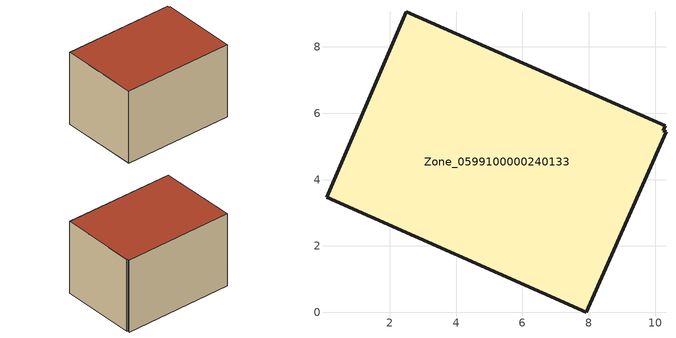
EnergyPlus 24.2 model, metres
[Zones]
Zone_0599100000240133
 floor ground (C_G): 10.31,5.62 10.24,5.47 10.33,5.44 7.93,0 0.09,3.47 2.49,9.06 z0
 wall outside (C_F): 2.49,9.06 0.09,3.47 7.93,0 10.33,5.44 10.24,5.47 10.31,5.62 2.49,9.06 z0:5.79
 roof outside (C_R): 10.24,5.47 10.31,5.62 2.49,9.06 0.09,3.47 7.93,0 10.33,5.44 z5.79
[BUILDING]
Pand.0599100000240133: North Axis=0; Terrain=City; Loads Convergence Tolerance Value=0.04; Temperature Convergence Tolerance Value=0.4; Solar Distribution=FullExterior; Maximum Number of Warmup Days=25; Minimum Number of Warmup Days=1
[Site:Location]
Rotterdam.The.Hague.AP_ZH_NLD Design_Conditions: Latitude=51.96; Longitude=4.45; Time Zone=1; Elevation=-4.5
[SITE:GROUNDTEMPERATURE:BUILDINGSURFACE]
18, 18, 18, 18, 18, 18, 18, 18, 18, 18, 18, 18
[MATERIAL] Thermal Absorptance=0.9; Solar Absorptance=0.7; Visible Absorptance=0.7
Name | Roughness | Thickness | Conductivity | Density | Specific Heat
G.TI.1946-1964 | MediumSmooth | 0.15 | 1 | 540 | 1210
F.TI.1946-1964 | Rough | 0.3 | 0.857143 | 1920 | 840
R.TI.1946-1964 | MediumRough | 0.2 | 0.277778 | 1500 | 1000
[CONSTRUCTION]
C_G: G.TI.1946-1964
C_F: F.TI.1946-1964
C_R: R.TI.1946-1964
[ZONE]
Zone_0599100000240133: Type=1; Multiplier=1; Ceiling Height=Autocalculate; Volume=Autocalculate; Floor Area=autocalculate; Part of Total Floor Area=Yes
[ZONEINFILTRATION:DESIGNFLOWRATE]
Infil_Zone_0599100000240133: Zone or ZoneList or Space or SpaceList=Zone_0599100000240133; Schedule=AlwaysOn; Design Flow Rate Calculation Method=Flow/Area; Flow Rate per Floor Area=0.003; Constant Term Coefficient=1; Temperature Term Coefficient=0; Velocity Term Coefficient=0; Velocity Squared Term Coefficient=0
[HVACTEMPLATE:ZONE:IDEALLOADSAIRSYSTEM]
Zone_0599100000240133: Maximum Heating Supply Air Temperature=50; Minimum Cooling Supply Air Temperature=13; Maximum Heating Supply Air Humidity Ratio=0.0156; Minimum Cooling Supply Air Humidity Ratio=0.0077; Heating Limit=NoLimit; Cooling Limit=NoLimit; Dehumidification Control Type=ConstantSensibleHeatRatio; Cooling Sensible Heat Ratio=0.7; Dehumidification Setpoint=60; Humidification Control Type=None; Humidification Setpoint=30; Outdoor Air Method=None; Outdoor Air Flow Rate per Person=0.00944; Outdoor Air Flow Rate per Zone Floor Area=0; Outdoor Air Flow Rate per Zone=0; Demand Controlled Ventilation Type=None; Outdoor Air Economizer Type=NoEconomizer; Heat Recovery Type=None; Sensible Heat Recovery Effectiveness=0.7; Latent Heat Recovery Effectiveness=0.65
[ZONECONTROL:THERMOSTAT]
ThermostatControl_Zone_0599100000240133: Zone or ZoneList=Zone_0599100000240133; Control Type Schedule=DualSetpointControlType; Control 1=Thermostat_Zone_0599100000240133; Temperature Difference Between Cutout And Setpoint=0
[THERMOSTATSETPOINT:DUALSETPOINT]
Thermostat_Zone_0599100000240133: Heating Setpoint Temperature Schedule=HeatingSetpoint_Zone_0599100000240133; Cooling Setpoint Temperature Schedule=CoolingSetpoint_Zone_0599100000240133
[SCHEDULE:COMPACT]
HeatingSetpoint_Zone_0599100000240133: Through: 12/31, For: AllDays, Until: 24:00, 21
CoolingSetpoint_Zone_0599100000240133: Through: 12/31, For: AllDays, Until: 24:00, 24
DualSetpointControlType: Through: 12/31, For: AllDays, Until: 24:00, 4
AlwaysOn: Through: 12/31, For: AllDays, Until: 24:00, 1
